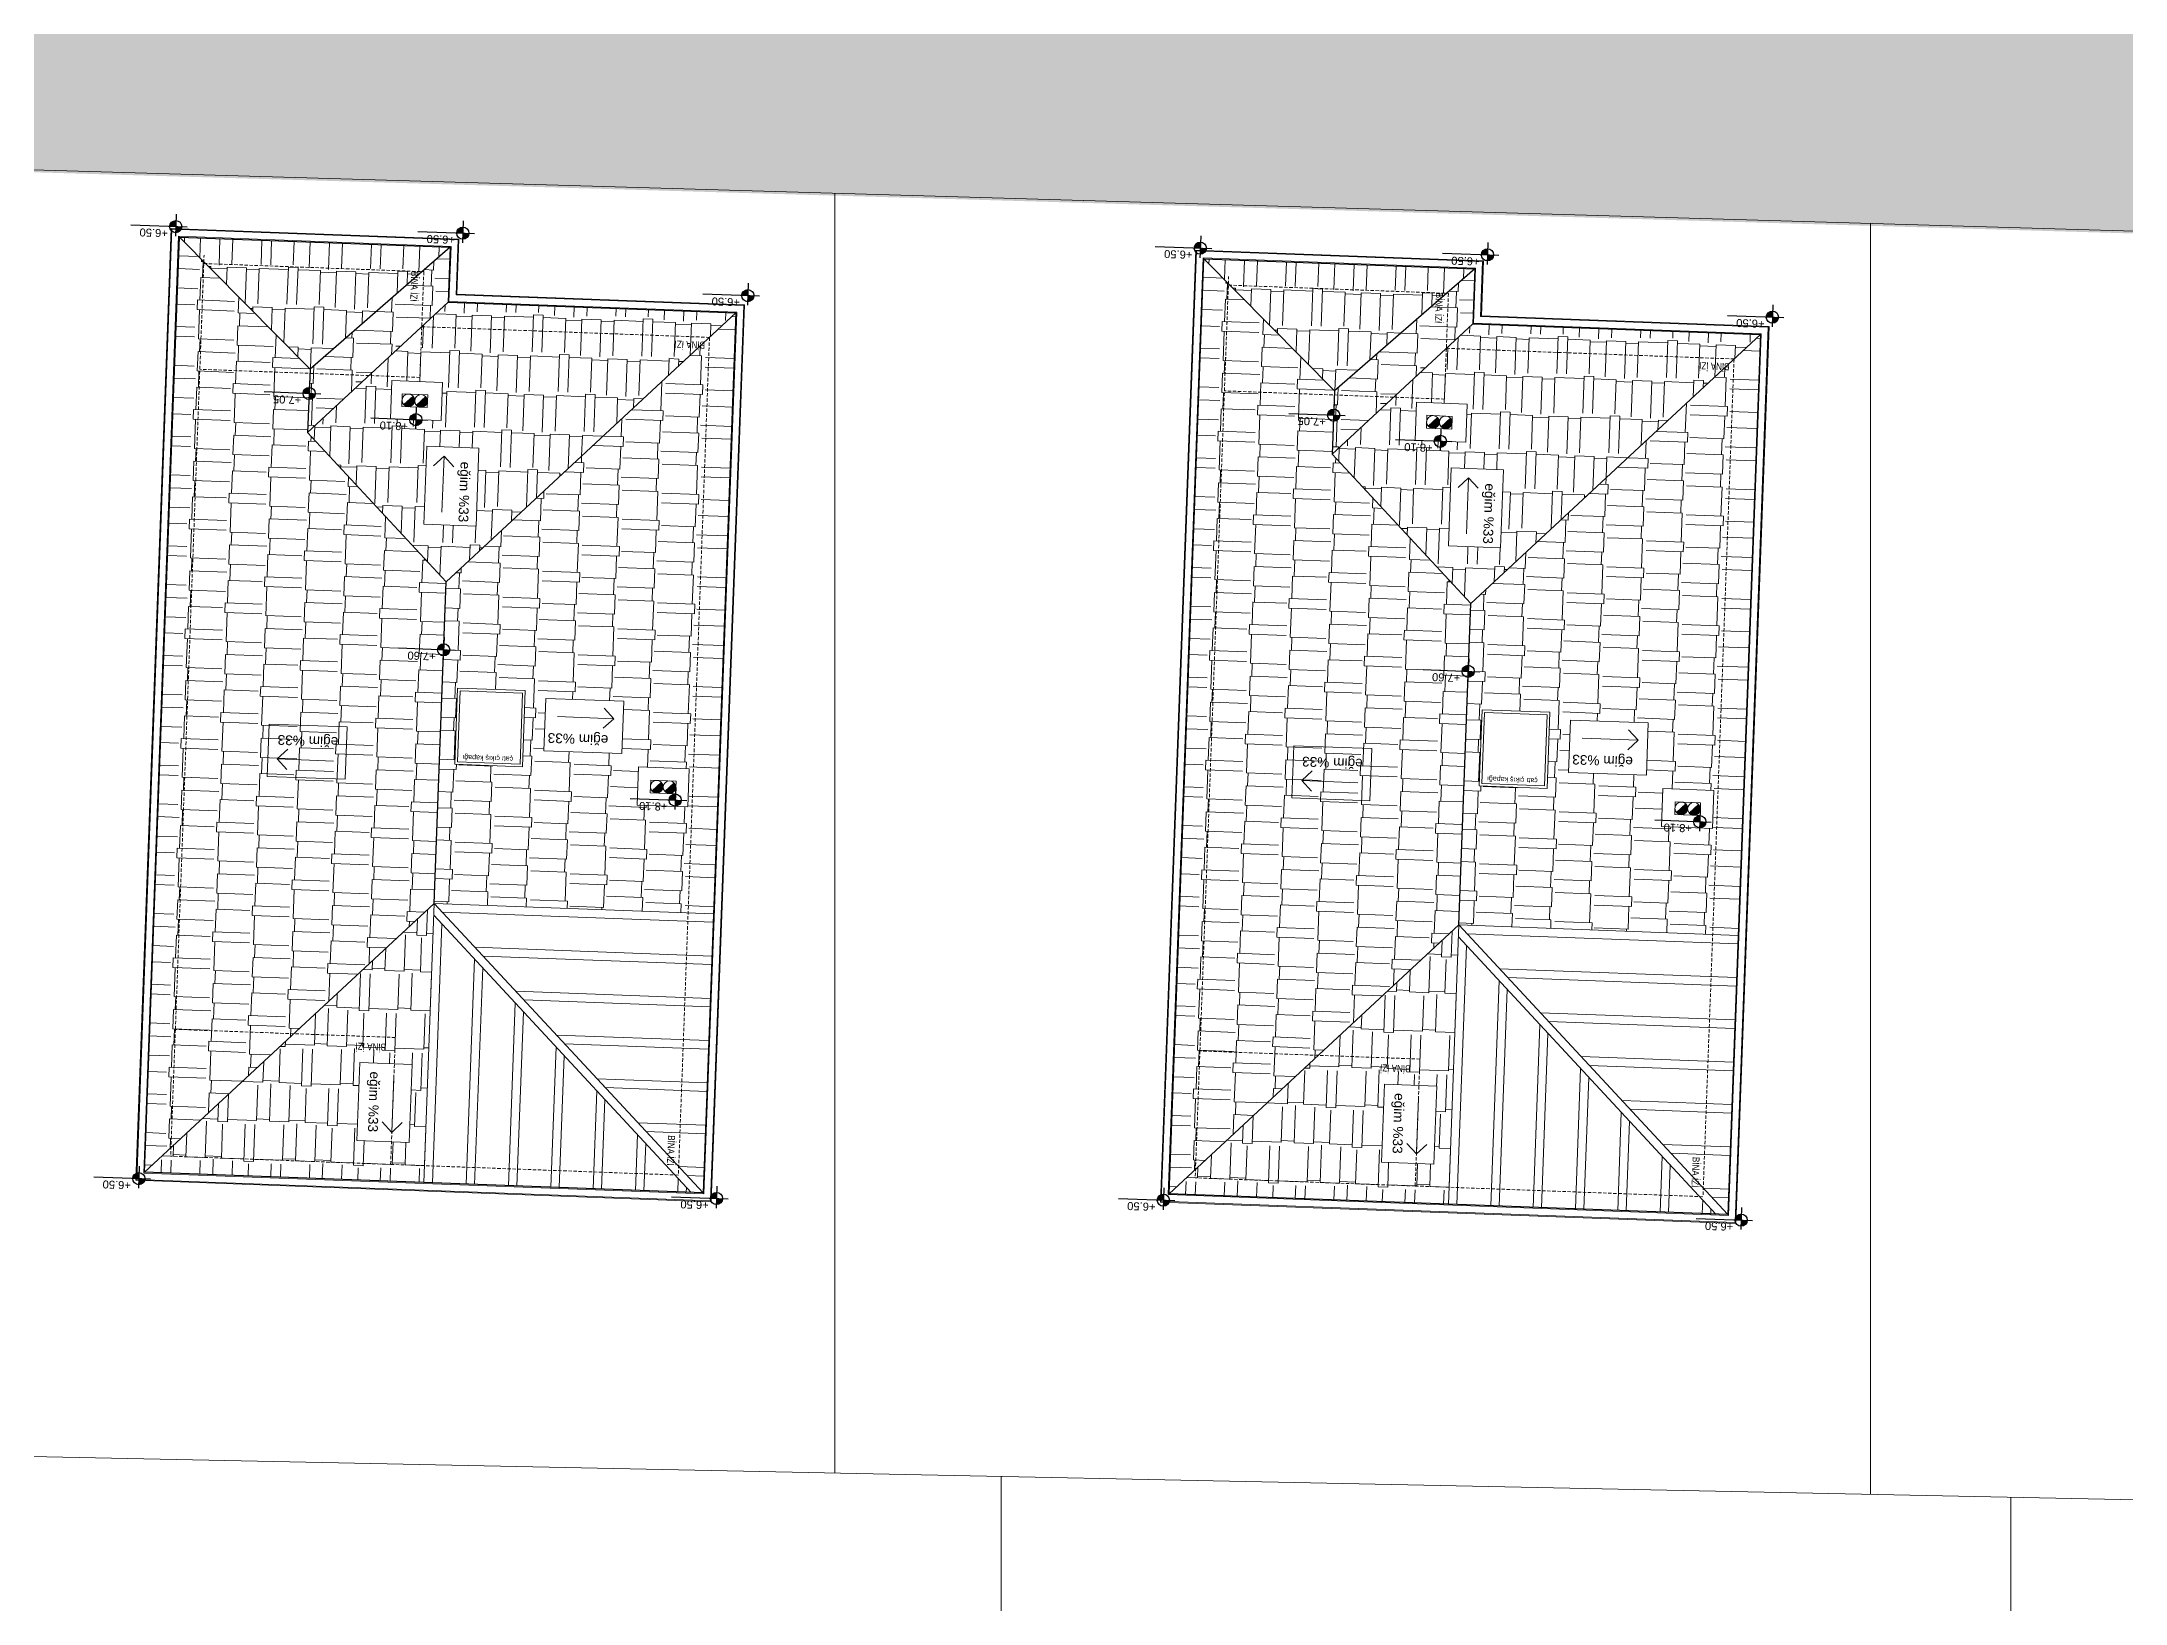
# Model space of a CAD drawing. Header units: centimetres. Extents: x 63871 to 181827, y -95930 to 42199.
# Drawn here: x 170893 to 173353, y -31232 to -29388 of the extents above; entities that cross this region are included whole.
import ezdxf
from ezdxf.enums import TextEntityAlignment as Align

# ---------------------------------------------------------------- set-up
doc = ezdxf.new("R2010")
doc.units = ezdxf.units.CM
doc.linetypes.add('11-021_500-SatisOfisi_220512$0${ Diamond }', pattern=[12, 4, -2, 2, 2, -2])
for name, color, linetype, lineweight in [('A-AREA-IDEN', 7, 'Continuous', 9), ('ARA SINIRLAR', 225, 'Continuous', 15), ('ARM_Pen_No__252', 8, 'Continuous', 18), ('Baca', 82, 'Continuous', 9), ('İz DÜŞÜMÜ', 7, '11-021_500-SatisOfisi_220512$0${ Diamond }', 18), ('OLUK', 222, 'Continuous', 15), ('TARAMA', 251, 'Continuous', 5), ('Çatı', 144, 'Continuous', 30)]:
    doc.layers.add(name, color=color, linetype=linetype, lineweight=lineweight)
doc.layers.add('KOT', color=171, linetype='Continuous')
doc.styles.add('Arial', font='Arial.ttf', dxfattribs={"height": 250})
doc.styles.add('Arial_1', font='Arial.ttf', dxfattribs={"height": 300})
doc.styles.add('MtXpl_Arial_Narrow_1', font='')
doc.styles.get('MtXpl_Arial_Narrow_1').set_extended_font_data('Arial Narrow')
pattern_1 = [(177.87319, (369080.157, -1686.21), (-98.784803, -42.082955), [22.86, -19.05, 26.67, -11.43, 34.29, -15.24]), (177.87319, (369057.24, -1687.265), (-98.784803, -42.082955), [19.05, -72.39, 15.24, -22.86]), (177.87319, (369011.73, -1680.81), (-98.784803, -42.082955), [11.43, -118.11]), (267.87319, (369080.157, -1686.21), (30.6659616, -46.8903553), [43.815, -139.065]), (267.87319, (369057.313, -1685.36), (30.6659616, -46.8903553), [42.8625, -140.0175]), (267.87319, (369038.276, -1684.655), (30.6659616, -46.8903553), [40.005, -142.875]), (267.87319, (369011.73, -1680.81), (30.6659616, -46.8903553), [43.815, -139.065]), (267.87319, (369000.308, -1680.385), (30.6659616, -46.8903553), [43.815, -139.065]), (267.87319, (368965.935, -1681.968), (30.6659616, -46.8903553), [41.91, -140.97])]
pattern_2 = [(87.87319, (369080.157, -1686.21), (-42.082955, 98.784803), [22.86, -19.05, 26.67, -11.43, 34.29, -15.24]), (87.87319, (369079.1, -1663.295), (-42.082955, 98.784803), [19.05, -72.39, 15.24, -22.86]), (87.87319, (369085.557, -1617.783), (-42.082955, 98.784803), [11.43, -118.11]), (177.87319, (369080.157, -1686.21), (-46.8903553, -30.6659616), [43.815, -139.065]), (177.87319, (369081.005, -1663.366), (-46.8903553, -30.6659616), [42.8625, -140.0175]), (177.87319, (369081.712, -1644.33), (-46.8903553, -30.6659616), [40.005, -142.875]), (177.87319, (369085.557, -1617.783), (-46.8903553, -30.6659616), [43.815, -139.065]), (177.87319, (369085.98, -1606.36), (-46.8903553, -30.6659616), [43.815, -139.065]), (177.87319, (369084.4, -1571.99), (-46.8903553, -30.6659616), [41.91, -140.97])]
pattern_3 = [(177.87319, (370290.05, -1711.743), (-98.784803, -42.082955), [22.86, -19.05, 26.67, -11.43, 34.29, -15.24]), (177.87319, (370267.135, -1712.8), (-98.784803, -42.082955), [19.05, -72.39, 15.24, -22.86]), (177.87319, (370221.623, -1706.343), (-98.784803, -42.082955), [11.43, -118.11]), (267.87319, (370290.05, -1711.743), (30.6659616, -46.8903553), [43.815, -139.065]), (267.87319, (370267.206, -1710.895), (30.6659616, -46.8903553), [42.8625, -140.0175]), (267.87319, (370248.17, -1710.188), (30.6659616, -46.8903553), [40.005, -142.875]), (267.87319, (370221.623, -1706.343), (30.6659616, -46.8903553), [43.815, -139.065]), (267.87319, (370210.2, -1705.92), (30.6659616, -46.8903553), [43.815, -139.065]), (267.87319, (370175.83, -1707.5), (30.6659616, -46.8903553), [41.91, -140.97])]
pattern_4 = [(87.87319, (370290.05, -1711.743), (-42.082955, 98.784803), [22.86, -19.05, 26.67, -11.43, 34.29, -15.24]), (87.87319, (370288.995, -1688.83), (-42.082955, 98.784803), [19.05, -72.39, 15.24, -22.86]), (87.87319, (370295.45, -1643.317), (-42.082955, 98.784803), [11.43, -118.11]), (177.87319, (370290.05, -1711.743), (-46.8903553, -30.6659616), [43.815, -139.065]), (177.87319, (370290.898, -1688.9), (-46.8903553, -30.6659616), [42.8625, -140.0175]), (177.87319, (370291.605, -1669.862), (-46.8903553, -30.6659616), [40.005, -142.875]), (177.87319, (370295.45, -1643.317), (-46.8903553, -30.6659616), [43.815, -139.065]), (177.87319, (370295.875, -1631.895), (-46.8903553, -30.6659616), [43.815, -139.065]), (177.87319, (370294.292, -1597.522), (-46.8903553, -30.6659616), [41.91, -140.97])]

# ---------------------------------------------------------------- blocks, each defined once
blk = doc.blocks.new('afadfa')
at = {"layer": 'Baca'}
h = blk.add_hatch(color=0, dxfattribs=at)
h.dxf.hatch_style = 1
h.paths.add_polyline_path([(525548.6, 4261233.8, 0.670516), (525535.8, 4261228.6, 0.199315), (525538, 4261223.2)])
h = blk.add_hatch(color=0, dxfattribs=at)
h.dxf.hatch_style = 1
h.paths.add_polyline_path([(525563.7, 4261233.8, 0.675614), (525550.8, 4261228.6, 0.202965), (525553, 4261223.2)])
for p, q in [((525538, 4261223.2), (525548.6, 4261233.8)), ((525553, 4261223.2), (525563.7, 4261233.8))]:
    blk.add_line(p, q, dxfattribs=at)
blk.add_lwpolyline([(525535.8, 4261236.1), (525565.8, 4261236), (525565.8, 4261221), (525535.8, 4261221.1)], close=True, dxfattribs=at)
for centre in [(525543.3, 4261228.6), (525558.3, 4261228.6)]:
    blk.add_circle(centre, 7.5, dxfattribs=at)

msp = doc.modelspace()

# ---------------------------------------------------------------- hatches: boundary and pattern name
at = {"layer": 'ARM_Pen_No__252'}
h = msp.add_hatch(dxfattribs=at)
h.set_pattern_fill('AR-HBONE', color=256, scale=0.51)
h.set_pattern_definition([(45, (0, -50000), (0, 73.27889), [155.448, -51.816]), (135, (36.64, -49963.36), (7e-15, 73.27889), [155.448, -51.816])])
h.paths.add_polyline_path([(166587.4, -29014.1), (166646, -29418.8), (178425.7, -29762.2), (178443.2, -29362.6)])

# ---------------------------------------------------------------- linework, layer by layer
at = {"layer": 'ARA SINIRLAR', "color": 5}
for p, q in [((178425.8, -29759.3), (166646.1, -29415.9)), ((171829.7, -29567), (171829.7, -31078.5)), ((173052.6, -29602.7), (173052.6, -31103.5)), ((166872, -30977), (178362.4, -31212.3)), ((172025.8, -31082.5), (172025.8, -32742.9)), ((173218.2, -31106.9), (173218.2, -32768.1))]:
    msp.add_line(p, q, dxfattribs=at)

# ---------------------------------------------------------------- next in the draw order: wipeouts: each hides what was drawn before it
for points in [[(171723, -29698.8), (171683.7, -30758.1), (171004.1, -30732.8), (171045.9, -29608.6), (171385.6, -29621.2), (171383.2, -29686.2)], [(172932.9, -29724.3), (172893.5, -30783.6), (172214, -30758.4), (172255.8, -29634.2), (172595.5, -29646.8), (172593.1, -29711.7)]]:
    msp.add_wipeout(points).dxf.layer = 'OLUK'

# ---------------------------------------------------------------- next in the draw order: hatches: boundary and pattern name
at = {"layer": 'KOT'}
h = msp.add_hatch(color=256, dxfattribs=at)
h.dxf.hatch_style = 1
h.paths.add_polyline_path([(171044.1, -29606.2, 0.009987), (171044.1, -29606.5), (171051.2, -29606.7), (171051.5, -29599.3, 0.414214)])
h = msp.add_hatch(color=256, dxfattribs=at)
h.dxf.hatch_style = 1
h.paths.add_polyline_path([(171051, -29613.2, 0.402561), (171058.4, -29606.6), (171051.2, -29606.3)])
h = msp.add_hatch(color=256, dxfattribs=at)
h.dxf.hatch_style = 1
h.paths.add_polyline_path([(171383.1, -29614.1, 0.009987), (171383.1, -29614.3), (171390.2, -29614.6), (171390.5, -29607.2, 0.414214)])
h = msp.add_hatch(color=256, dxfattribs=at)
h.dxf.hatch_style = 1
h.paths.add_polyline_path([(171390, -29621.1, 0.402561), (171397.4, -29614.5), (171390.3, -29614.2)])
h = msp.add_hatch(color=256, dxfattribs=at)
h.dxf.hatch_style = 1
h.paths.add_polyline_path([(172254, -29631.7, 0.009987), (172254, -29632), (172261.1, -29632.3), (172261.4, -29624.8, 0.414214)])
h = msp.add_hatch(color=256, dxfattribs=at)
h.dxf.hatch_style = 1
h.paths.add_polyline_path([(172260.9, -29638.7, 0.402561), (172268.3, -29632.1), (172261.1, -29631.9)])
h = msp.add_hatch(color=256, dxfattribs=at)
h.dxf.hatch_style = 1
h.paths.add_polyline_path([(172593, -29639.6, 0.009987), (172593, -29639.9), (172600.1, -29640.1), (172600.4, -29632.7, 0.414214)])
h = msp.add_hatch(color=256, dxfattribs=at)
h.dxf.hatch_style = 1
h.paths.add_polyline_path([(172599.9, -29646.6, 0.402561), (172607.3, -29640), (172600.2, -29639.7)])
h = msp.add_hatch(color=256, dxfattribs=at)
h.dxf.hatch_style = 1
h.paths.add_polyline_path([(171719.6, -29687.7, 0.009987), (171719.6, -29688), (171726.8, -29688.3), (171727.1, -29680.8, 0.414214)])
h = msp.add_hatch(color=256, dxfattribs=at)
h.dxf.hatch_style = 1
h.paths.add_polyline_path([(171726.5, -29694.7, 0.402561), (171734, -29688.1), (171726.8, -29687.9)])
h = msp.add_hatch(color=256, dxfattribs=at)
h.dxf.hatch_style = 1
h.paths.add_polyline_path([(172929.5, -29713.3, 0.009987), (172929.5, -29713.5), (172936.7, -29713.8), (172937, -29706.4, 0.414214)])
h = msp.add_hatch(color=256, dxfattribs=at)
h.dxf.hatch_style = 1
h.paths.add_polyline_path([(172936.4, -29720.3, 0.402561), (172943.8, -29713.7), (172936.7, -29713.4)])
h = msp.add_hatch(color=256, dxfattribs=at)
h.dxf.hatch_style = 1
h.paths.add_polyline_path([(171201.6, -29803.3, 0.009987), (171201.6, -29803.5), (171208.7, -29803.8), (171209, -29796.4, 0.414214)])
h = msp.add_hatch(color=256, dxfattribs=at)
h.dxf.hatch_style = 1
h.paths.add_polyline_path([(171208.5, -29810.3, 0.402561), (171215.9, -29803.7), (171208.8, -29803.4)])
h = msp.add_hatch(color=256, dxfattribs=at)
h.dxf.hatch_style = 1
h.paths.add_polyline_path([(172411.5, -29828.8, 0.009987), (172411.5, -29829.1), (172418.6, -29829.3), (172418.9, -29821.9, 0.414214)])
h = msp.add_hatch(color=256, dxfattribs=at)
h.dxf.hatch_style = 1
h.paths.add_polyline_path([(171327.6, -29834.2, 0.009987), (171327.6, -29834.5), (171334.7, -29834.8), (171335, -29827.3, 0.414214)])
h = msp.add_hatch(color=256, dxfattribs=at)
h.dxf.hatch_style = 1
h.paths.add_polyline_path([(171334.5, -29841.2, 0.402561), (171341.9, -29834.6), (171334.8, -29834.3)])
h = msp.add_hatch(color=256, dxfattribs=at)
h.dxf.hatch_style = 1
h.paths.add_polyline_path([(172418.4, -29835.8, 0.402561), (172425.8, -29829.2), (172418.7, -29828.9)])
h = msp.add_hatch(color=256, dxfattribs=at)
h.dxf.hatch_style = 1
h.paths.add_polyline_path([(172537.5, -29859.7, 0.009987), (172537.5, -29860), (172544.6, -29860.3), (172544.9, -29852.9, 0.414214)])
h = msp.add_hatch(color=256, dxfattribs=at)
h.dxf.hatch_style = 1
h.paths.add_polyline_path([(172544.4, -29866.8, 0.402561), (172551.8, -29860.1), (172544.7, -29859.9)])
h = msp.add_hatch(color=256, dxfattribs=at)
h.dxf.hatch_style = 1
h.paths.add_polyline_path([(171360.5, -30105.9, 0.009987), (171360.5, -30106.2), (171367.6, -30106.5), (171367.9, -30099, 0.414214)])
h = msp.add_hatch(color=256, dxfattribs=at)
h.dxf.hatch_style = 1
h.paths.add_polyline_path([(171367.4, -30112.9, 0.402561), (171374.8, -30106.3), (171367.6, -30106)])
h = msp.add_hatch(color=256, dxfattribs=at)
h.dxf.hatch_style = 1
h.paths.add_polyline_path([(172570.4, -30131.4, 0.009987), (172570.4, -30131.7), (172577.5, -30132), (172577.8, -30124.6, 0.414214)])
h = msp.add_hatch(color=256, dxfattribs=at)
h.dxf.hatch_style = 1
h.paths.add_polyline_path([(172577.3, -30138.5, 0.402561), (172584.7, -30131.8), (172577.5, -30131.6)])
h = msp.add_hatch(color=256, dxfattribs=at)
h.dxf.hatch_style = 1
h.paths.add_polyline_path([(171633.9, -30283.5, 0.009987), (171633.9, -30283.8), (171641.1, -30284), (171641.3, -30276.6, 0.414214)])
h = msp.add_hatch(color=256, dxfattribs=at)
h.dxf.hatch_style = 1
h.paths.add_polyline_path([(171640.8, -30290.5, 0.402561), (171648.2, -30283.9), (171641.1, -30283.6)])
h = msp.add_hatch(color=256, dxfattribs=at)
h.dxf.hatch_style = 1
h.paths.add_polyline_path([(172843.8, -30309, 0.009987), (172843.8, -30309.3), (172851, -30309.6), (172851.2, -30302.1, 0.414214)])
h = msp.add_hatch(color=256, dxfattribs=at)
h.dxf.hatch_style = 1
h.paths.add_polyline_path([(172850.7, -30316, 0.402561), (172858.1, -30309.4), (172851, -30309.1)])
h = msp.add_hatch(color=256, dxfattribs=at)
h.dxf.hatch_style = 1
h.paths.add_polyline_path([(171000.5, -30730.5, 0.009987), (171000.5, -30730.8), (171007.6, -30731.1), (171007.9, -30723.6, 0.414214)])
h = msp.add_hatch(color=256, dxfattribs=at)
h.dxf.hatch_style = 1
h.paths.add_polyline_path([(171007.4, -30737.5, 0.402561), (171014.8, -30730.9), (171007.6, -30730.7)])
h = msp.add_hatch(color=256, dxfattribs=at)
h.dxf.hatch_style = 1
h.paths.add_polyline_path([(171682.7, -30754, 0.009987), (171682.7, -30754.3), (171689.9, -30754.5), (171690.2, -30747.1, 0.414214)])
h = msp.add_hatch(color=256, dxfattribs=at)
h.dxf.hatch_style = 1
h.paths.add_polyline_path([(171689.6, -30761, 0.402561), (171697.1, -30754.4), (171689.9, -30754.1)])
h = msp.add_hatch(color=256, dxfattribs=at)
h.dxf.hatch_style = 1
h.paths.add_polyline_path([(172210.4, -30756.1, 0.009987), (172210.4, -30756.3), (172217.5, -30756.6), (172217.8, -30749.2, 0.414214)])
h = msp.add_hatch(color=256, dxfattribs=at)
h.dxf.hatch_style = 1
h.paths.add_polyline_path([(172217.3, -30763.1, 0.402561), (172224.7, -30756.5), (172217.5, -30756.2)])
h = msp.add_hatch(color=256, dxfattribs=at)
h.dxf.hatch_style = 1
h.paths.add_polyline_path([(172892.6, -30779.5, 0.009987), (172892.6, -30779.8), (172899.8, -30780.1), (172900.1, -30772.6, 0.414214)])
h = msp.add_hatch(color=256, dxfattribs=at)
h.dxf.hatch_style = 1
h.paths.add_polyline_path([(172899.5, -30786.5, 0.402561), (172906.9, -30779.9), (172899.8, -30779.7)])
at = {"layer": 'Çatı', "lineweight": 15}
h = msp.add_hatch(dxfattribs=at)
h.set_pattern_fill('AR-RSHKE', color=251, scale=0.15, angle=267.8732)
h.set_pattern_definition([(267.87319, (369080.157, -1686.21), (42.082955, -98.784803), [22.86, -19.05, 26.67, -11.43, 34.29, -15.24]), (267.87319, (369081.21, -1709.125), (42.082955, -98.784803), [19.05, -72.39, 15.24, -22.86]), (267.87319, (369074.756, -1754.637), (42.082955, -98.784803), [11.43, -118.11]), (357.87319, (369080.157, -1686.21), (46.8903553, 30.6659616), [43.815, -139.065]), (357.87319, (369079.31, -1709.054), (46.8903553, 30.6659616), [42.8625, -140.0175]), (357.87319, (369078.6, -1728.09), (46.8903553, 30.6659616), [40.005, -142.875]), (357.87319, (369074.756, -1754.637), (46.8903553, 30.6659616), [43.815, -139.065]), (357.87319, (369074.332, -1766.06), (46.8903553, 30.6659616), [43.815, -139.065]), (357.87319, (369075.915, -1800.43), (46.8903553, 30.6659616), [41.91, -140.97])])
h.paths.add_polyline_path([(171370.6, -30026), (171207, -29849.8), (171207, -29849.8), (171209.8, -29774.8), (171055.5, -29619), (171014.5, -30723.2), (171356.5, -30405.7)])
h = msp.add_hatch(dxfattribs=at)
h.set_pattern_fill('AR-RSHKE', color=251, scale=0.15, angle=177.8732)
h.set_pattern_definition(pattern_1)
h.paths.add_polyline_path([(171375.3, -29630.9), (171055.5, -29619), (171209.8, -29774.8)])
h.paths.add_polyline_path([(171327.1, -29656.3), (171325.5, -29697.3), (171340.7, -29697.9), (171342.3, -29656.9)], flags=24)
h = msp.add_hatch(dxfattribs=at)
h.set_pattern_fill('AR-RSHKE', color=251, scale=0.15, angle=447.8732)
h.set_pattern_definition(pattern_2)
h.paths.add_polyline_path([(171209.8, -29774.8), (171207, -29849.8), (171372.9, -29695.8), (171375.3, -29630.9)])
h.paths.add_polyline_path([(171327.1, -29656.3), (171325.5, -29697.3), (171340.7, -29697.9), (171342.3, -29656.9)], flags=25)
h = msp.add_hatch(dxfattribs=at)
h.set_pattern_fill('AR-RSHKE', color=251, scale=0.15, angle=267.8732)
h.set_pattern_definition([(267.87319, (370290.05, -1711.743), (42.082955, -98.784803), [22.86, -19.05, 26.67, -11.43, 34.29, -15.24]), (267.87319, (370291.105, -1734.66), (42.082955, -98.784803), [19.05, -72.39, 15.24, -22.86]), (267.87319, (370284.65, -1780.17), (42.082955, -98.784803), [11.43, -118.11]), (357.87319, (370290.05, -1711.743), (46.8903553, 30.6659616), [43.815, -139.065]), (357.87319, (370289.202, -1734.588), (46.8903553, 30.6659616), [42.8625, -140.0175]), (357.87319, (370288.495, -1753.625), (46.8903553, 30.6659616), [40.005, -142.875]), (357.87319, (370284.65, -1780.17), (46.8903553, 30.6659616), [43.815, -139.065]), (357.87319, (370284.225, -1791.592), (46.8903553, 30.6659616), [43.815, -139.065]), (357.87319, (370285.808, -1825.965), (46.8903553, 30.6659616), [41.91, -140.97])])
h.paths.add_polyline_path([(172580.5, -30051.5), (172416.9, -29875.3), (172416.9, -29875.3), (172419.7, -29800.4), (172265.4, -29644.5), (172224.4, -30748.8), (172566.4, -30431.2)])
h = msp.add_hatch(dxfattribs=at)
h.set_pattern_fill('AR-RSHKE', color=251, scale=0.15, angle=177.8732)
h.set_pattern_definition(pattern_3)
h.paths.add_polyline_path([(172585.2, -29656.4), (172265.4, -29644.5), (172419.7, -29800.4)])
h.paths.add_polyline_path([(172537, -29681.8), (172535.4, -29722.9), (172550.6, -29723.5), (172552.2, -29682.4)], flags=24)
h = msp.add_hatch(dxfattribs=at)
h.set_pattern_fill('AR-RSHKE', color=251, scale=0.15, angle=447.8732)
h.set_pattern_definition(pattern_4)
h.paths.add_polyline_path([(172419.7, -29800.4), (172416.9, -29875.3), (172582.8, -29721.3), (172585.2, -29656.4)])
h.paths.add_polyline_path([(172537, -29681.8), (172535.4, -29722.9), (172550.6, -29723.5), (172552.2, -29682.4)], flags=25)
h = msp.add_hatch(dxfattribs=at)
h.set_pattern_fill('AR-RSHKE', color=251, scale=0.15, angle=177.8732)
h.set_pattern_definition(pattern_1)
h.paths.add_polyline_path([(171207, -29849.8), (171370.6, -30026), (171712.6, -29708.4), (171372.9, -29695.8)])
h.paths.add_polyline_path([(171304.8, -29833.4), (171306.4, -29788.4), (171366.4, -29790.6), (171364.7, -29835.6)], flags=16)
h.paths.add_polyline_path([(171318.3, -29818.9), (171318.8, -29803.8), (171348.8, -29805), (171348.2, -29820)], flags=0)
h.paths.add_polyline_path([(171318.5, -29811.4, -1), (171333.5, -29811.9, -1), (171348.5, -29812.5, -1), (171333.5, -29811.9, -1)], flags=0)
h.paths.add_polyline_path([(171347.6, -29865.8), (171409.3, -29868.1), (171405.9, -29960.2), (171344.2, -29957.9)], flags=16)
h.paths.add_polyline_path([(171381.5, -29880.9), (171378.6, -29958.2), (171402.3, -29959.1), (171405.2, -29881.8)], flags=8)
h.paths.add_polyline_path([(171679, -29740), (171638, -29738.4), (171637.4, -29753.6), (171678.5, -29755.2)], flags=25)
h = msp.add_hatch(dxfattribs=at)
h.set_pattern_fill('AR-RSHKE', color=251, scale=0.15, angle=447.8732)
h.set_pattern_definition(pattern_2)
h.paths.add_polyline_path([(171356.5, -30405.7), (171686.3, -30417.9), (171712.6, -29708.4), (171370.6, -30026)])
h.paths.add_polyline_path([(171580.3, -30167.1), (171578, -30228.8), (171485.9, -30225.4), (171488.2, -30163.7)], flags=16)
h.paths.add_polyline_path([(171464, -30154.5), (171460.7, -30244.4), (171380.7, -30241.5), (171384.1, -30151.5)], flags=16)
h.paths.add_polyline_path([(171460.9, -30157.4), (171457.8, -30241.3), (171383.9, -30238.6), (171387, -30154.6)], flags=0)
h.paths.add_polyline_path([(171597.7, -30244.6), (171657.6, -30246.8), (171655.9, -30291.8), (171596, -30289.6)], flags=16)
h.paths.add_polyline_path([(171612.1, -30260.1), (171642.1, -30261.3), (171641.5, -30276.3), (171611.5, -30275.1)], flags=0)
h.paths.add_polyline_path([(171626.8, -30268.2, -1), (171641.8, -30268.8, -1), (171626.8, -30268.2, -1), (171611.8, -30267.6, -1)], flags=0)
h.paths.add_polyline_path([(171565.2, -30201), (171487.9, -30198.1), (171487.1, -30221.8), (171564.3, -30224.7)], flags=8)
h.paths.add_polyline_path([(171451.9, -30229), (171388, -30226.6), (171387.5, -30238.2), (171451.4, -30240.5)], flags=8)
h = msp.add_hatch(dxfattribs=at)
h.set_pattern_fill('AR-RSHKE', color=251, scale=0.15, angle=177.8732)
h.set_pattern_definition(pattern_3)
h.paths.add_polyline_path([(172416.9, -29875.3), (172580.5, -30051.5), (172922.5, -29734), (172582.8, -29721.3)])
h.paths.add_polyline_path([(172514.7, -29858.9), (172516.3, -29813.9), (172576.3, -29816.2), (172574.6, -29861.1)], flags=16)
h.paths.add_polyline_path([(172528.2, -29844.4), (172528.7, -29829.3), (172558.7, -29830.5), (172558.1, -29845.6)], flags=0)
h.paths.add_polyline_path([(172528.4, -29836.9, -1), (172543.4, -29837.5, -1), (172558.4, -29838, -1), (172543.4, -29837.5, -1)], flags=0)
h.paths.add_polyline_path([(172557.5, -29891.3), (172619.2, -29893.6), (172615.8, -29985.7), (172554.1, -29983.4)], flags=16)
h.paths.add_polyline_path([(172591.4, -29906.4), (172588.5, -29983.7), (172612.2, -29984.6), (172615.1, -29907.3)], flags=8)
h.paths.add_polyline_path([(172888.9, -29765.5), (172847.9, -29763.9), (172847.3, -29779.2), (172888.4, -29780.7)], flags=25)
h = msp.add_hatch(dxfattribs=at)
h.set_pattern_fill('AR-RSHKE', color=251, scale=0.15, angle=447.8732)
h.set_pattern_definition(pattern_4)
h.paths.add_polyline_path([(172566.4, -30431.2), (172896.2, -30443.5), (172922.5, -29734), (172580.5, -30051.5)])
h.paths.add_polyline_path([(172790.2, -30192.6), (172787.9, -30254.4), (172695.8, -30251), (172698.1, -30189.2)], flags=16)
h.paths.add_polyline_path([(172673.9, -30180), (172670.6, -30270), (172590.6, -30267), (172594, -30177.1)], flags=16)
h.paths.add_polyline_path([(172670.8, -30182.9), (172667.7, -30266.9), (172593.7, -30264.1), (172596.9, -30180.2)], flags=0)
h.paths.add_polyline_path([(172807.5, -30270.1), (172867.5, -30272.4), (172865.8, -30317.3), (172805.9, -30315.1)], flags=16)
h.paths.add_polyline_path([(172822, -30285.6), (172852, -30286.8), (172851.4, -30301.8), (172821.4, -30300.7)], flags=0)
h.paths.add_polyline_path([(172836.7, -30293.7, -1), (172851.7, -30294.3, -1), (172836.7, -30293.7, -1), (172821.7, -30293.2, -1)], flags=0)
h.paths.add_polyline_path([(172775.1, -30226.5), (172697.8, -30223.7), (172697, -30247.4), (172774.2, -30250.2)], flags=8)
h.paths.add_polyline_path([(172661.7, -30254.5), (172597.8, -30252.2), (172597.4, -30263.7), (172661.3, -30266.1)], flags=8)
h = msp.add_hatch(dxfattribs=at)
h.set_pattern_fill('AR-RSHKE', color=251, scale=0.15, angle=357.8732)
h.set_pattern_definition([(357.87319, (369080.157, -1686.21), (98.784803, 42.082955), [22.86, -19.05, 26.67, -11.43, 34.29, -15.24]), (357.87319, (369103.07, -1685.155), (98.784803, 42.082955), [19.05, -72.39, 15.24, -22.86]), (357.87319, (369148.583, -1691.61), (98.784803, 42.082955), [11.43, -118.11]), (87.87319, (369080.157, -1686.21), (-30.6659616, 46.8903553), [43.815, -139.065]), (87.87319, (369103, -1687.058), (-30.6659616, 46.8903553), [42.8625, -140.0175]), (87.87319, (369122.038, -1687.765), (-30.6659616, 46.8903553), [40.005, -142.875]), (87.87319, (369148.583, -1691.61), (-30.6659616, 46.8903553), [43.815, -139.065]), (87.87319, (369160.006, -1692.035), (-30.6659616, 46.8903553), [43.815, -139.065]), (87.87319, (369194.378, -1690.452), (-30.6659616, 46.8903553), [41.91, -140.97])])
h.paths.add_polyline_path([(171356.5, -30405.7), (171014.5, -30723.2), (171344.3, -30735.5)])
h.paths.add_polyline_path([(171330.4, -30595.9), (171327, -30688), (171265.2, -30685.7), (171268.6, -30593.6)], flags=16)
h.paths.add_polyline_path([(171274.6, -30601.1), (171271.8, -30678.3), (171295.5, -30679.2), (171298.4, -30601.9)], flags=8)
h.paths.add_polyline_path([(171302.3, -30569.1), (171261.2, -30567.5), (171260.6, -30582.8), (171301.7, -30584.3)], flags=24)
h = msp.add_hatch(dxfattribs=at)
h.set_pattern_fill('AR-RSHKE', color=251, scale=0.15, angle=357.8732)
h.set_pattern_definition([(357.87319, (370290.05, -1711.743), (98.784803, 42.082955), [22.86, -19.05, 26.67, -11.43, 34.29, -15.24]), (357.87319, (370312.965, -1710.69), (98.784803, 42.082955), [19.05, -72.39, 15.24, -22.86]), (357.87319, (370358.477, -1717.144), (98.784803, 42.082955), [11.43, -118.11]), (87.87319, (370290.05, -1711.743), (-30.6659616, 46.8903553), [43.815, -139.065]), (87.87319, (370312.894, -1712.592), (-30.6659616, 46.8903553), [42.8625, -140.0175]), (87.87319, (370331.93, -1713.3), (-30.6659616, 46.8903553), [40.005, -142.875]), (87.87319, (370358.477, -1717.144), (-30.6659616, 46.8903553), [43.815, -139.065]), (87.87319, (370369.9, -1717.568), (-30.6659616, 46.8903553), [43.815, -139.065]), (87.87319, (370404.27, -1715.985), (-30.6659616, 46.8903553), [41.91, -140.97])])
h.paths.add_polyline_path([(172566.4, -30431.2), (172224.4, -30748.8), (172554.2, -30761)])
h.paths.add_polyline_path([(172540.3, -30621.5), (172536.8, -30713.6), (172475.1, -30711.3), (172478.5, -30619.2)], flags=16)
h.paths.add_polyline_path([(172484.5, -30626.6), (172481.7, -30703.9), (172505.4, -30704.7), (172508.2, -30627.5)], flags=8)
h.paths.add_polyline_path([(172512.2, -30594.6), (172471.1, -30593.1), (172470.5, -30608.3), (172511.6, -30609.8)], flags=24)

# ---------------------------------------------------------------- next in the draw order: linework, layer by layer
at = {"layer": 'A-AREA-IDEN'}
for p, q in [((171368.1, -29877.7), (171355.8, -29889.1)), ((171365.6, -29943.9), (171368.1, -29877.7)), ((171368.1, -29877.7), (171379.5, -29890)), ((172578, -29903.2), (172565.7, -29914.7)), ((172575.5, -29969.5), (172578, -29903.2)), ((172578, -29903.2), (172589.4, -29915.5)), ((171502.2, -30185.1), (171568.4, -30187.6)), ((171568.4, -30187.6), (171556.1, -30199)), ((171568.4, -30187.6), (171557, -30175.3)), ((172712.1, -30210.6), (172778.3, -30213.1)), ((172778.3, -30213.1), (172766, -30224.5)), ((172778.3, -30213.1), (172766.9, -30200.8)), ((171171.2, -30235.2), (171183.5, -30223.8)), ((171237.4, -30237.7), (171171.2, -30235.2)), ((171171.2, -30235.2), (171182.6, -30247.5)), ((172381.1, -30260.8), (172393.4, -30249.3)), ((172447.3, -30263.2), (172381.1, -30260.8)), ((172381.1, -30260.8), (172392.5, -30273.1)), ((171308.9, -30609.9), (171306.5, -30676.2)), ((172518.8, -30635.4), (172516.4, -30701.7)), ((171306.5, -30676.2), (171295, -30663.8)), ((171306.5, -30676.2), (171318.8, -30664.7)), ((172516.4, -30701.7), (172504.9, -30689.4)), ((172516.4, -30701.7), (172528.7, -30690.3))]:
    msp.add_line(p, q, dxfattribs=at)
for points in [[(171344.2, -29957.9), (171347.6, -29865.8), (171409.3, -29868.1), (171405.9, -29960.2)], [(172554.1, -29983.4), (172557.5, -29891.3), (172619.2, -29893.6), (172615.8, -29985.7)], [(171460.7, -30244.4), (171380.7, -30241.5), (171384.1, -30151.5), (171464, -30154.5)], [(171457.8, -30241.3), (171383.9, -30238.6), (171387, -30154.6), (171460.9, -30157.4)], [(171488.2, -30163.7), (171580.3, -30167.1), (171578, -30228.8), (171485.9, -30225.4)], [(172670.6, -30270), (172590.6, -30267), (172594, -30177.1), (172673.9, -30180)], [(172667.7, -30266.9), (172593.7, -30264.1), (172596.9, -30180.2), (172670.8, -30182.9)], [(172698.1, -30189.2), (172790.2, -30192.6), (172787.9, -30254.4), (172695.8, -30251)], [(171251.4, -30259.1), (171159.3, -30255.7), (171161.6, -30194), (171253.7, -30197.4)], [(172461.3, -30284.7), (172369.2, -30281.2), (172371.5, -30219.5), (172463.6, -30222.9)], [(171330.4, -30595.9), (171327, -30688), (171265.2, -30685.7), (171268.6, -30593.6)], [(172540.3, -30621.5), (172536.8, -30713.6), (172475.1, -30711.3), (172478.5, -30619.2)]]:
    msp.add_lwpolyline(points, close=True, dxfattribs=at)
at = {"layer": 'Baca'}
for points in [[(171366.4, -29790.6), (171306.4, -29788.4), (171304.8, -29833.4), (171364.7, -29835.6)], [(172576.3, -29816.2), (172516.3, -29813.9), (172514.7, -29858.9), (172574.6, -29861.1)], [(171657.6, -30246.8), (171597.7, -30244.6), (171596, -30289.6), (171655.9, -30291.8)], [(172867.5, -30272.4), (172807.5, -30270.1), (172805.9, -30315.1), (172865.8, -30317.3)]]:
    msp.add_lwpolyline(points, close=True, dxfattribs=at)
at = {"layer": 'İz DÜŞÜMÜ'}
for p, q in [((171050.8, -30554.5), (171045.2, -30704.3)), ((172260.7, -30580), (172255.1, -30729.9)), ((171305, -30714), (171045.2, -30704.3)), ((172514.9, -30739.5), (172255.1, -30729.9))]:
    msp.add_line(p, q, dxfattribs=at)
for points in [[(171341.8, -29724.7), (171339.5, -29784.6), (171079.7, -29775), (171084.4, -29650.1), (171344.2, -29659.7), (171341.8, -29724.7), (171681.5, -29737.3), (171644.8, -30726.6), (171305, -30714), (171310.6, -30564.1), (171050.8, -30554.5), (171084.7, -29640.1)], [(172551.7, -29750.2), (172549.4, -29810.2), (172289.6, -29800.5), (172294.3, -29675.6), (172554.1, -29685.3), (172551.7, -29750.2), (172891.4, -29762.8), (172854.7, -30752.1), (172514.9, -30739.5), (172520.5, -30589.6), (172260.7, -30580), (172294.6, -29665.6)]]:
    msp.add_lwpolyline(points, dxfattribs=at)
at = {"layer": 'KOT'}
for p, q in [((171051.8, -29591.7), (171050.8, -29617.7)), ((171390.8, -29599.5), (171389.8, -29625.6)), ((171064.9, -29607.2), (170998.1, -29604.8)), ((171403.9, -29615.1), (171337.1, -29612.6)), ((172261.7, -29617.2), (172260.7, -29643.2)), ((172600.7, -29625.1), (172599.7, -29651.1)), ((172274.7, -29632.8), (172208, -29630.3)), ((172613.8, -29640.6), (172547, -29638.2)), ((171727.3, -29673.2), (171726.4, -29699.2)), ((171740.4, -29688.8), (171673.6, -29686.3)), ((172937.2, -29698.7), (172936.3, -29724.8)), ((172950.3, -29714.3), (172883.5, -29711.8)), ((171209.3, -29788.7), (171208.3, -29814.8)), ((171222.4, -29804.3), (171155.6, -29801.8)), ((171335.3, -29819.7), (171334.3, -29845.7)), ((172419.2, -29814.3), (172418.2, -29840.3)), ((171348.4, -29835.3), (171281.6, -29832.8)), ((172432.3, -29829.9), (172365.5, -29827.4)), ((172545.2, -29845.2), (172544.2, -29871.3)), ((172558.3, -29860.8), (172491.5, -29858.3)), ((171368.2, -30091.4), (171367.2, -30117.4)), ((171381.3, -30107), (171314.5, -30104.5)), ((172578.1, -30116.9), (172577.1, -30143)), ((172591.2, -30132.5), (172524.4, -30130)), ((171654.7, -30284.5), (171587.9, -30282.1)), ((171641.6, -30268.9), (171640.7, -30295)), ((172864.6, -30310.1), (172797.8, -30307.6)), ((172851.5, -30294.5), (172850.5, -30320.5)), ((171021.3, -30731.6), (170954.5, -30729.1)), ((171008.2, -30716), (171007.2, -30742)), ((171703.5, -30755), (171636.7, -30752.6)), ((171690.4, -30739.5), (171689.5, -30765.5)), ((172231.1, -30757.1), (172164.4, -30754.6)), ((172218.1, -30741.5), (172217.1, -30767.6)), ((172913.4, -30780.6), (172846.6, -30778.1)), ((172900.3, -30765), (172899.4, -30791))]:
    msp.add_line(p, q, dxfattribs=at)
for centre in [(171051.2, -29606.5), (171390.3, -29614.3), (172261.1, -29632), (172600.2, -29639.9), (171726.8, -29688), (172936.7, -29713.5), (171208.8, -29803.5), (172418.6, -29829.1), (171334.8, -29834.5), (172544.6, -29860), (171367.6, -30106.2), (172577.5, -30131.7), (171641.1, -30283.7), (172851, -30309.3), (171007.6, -30730.8), (171689.9, -30754.3), (172217.5, -30756.3), (172899.8, -30779.8)]:
    msp.add_circle(centre, 7.17, dxfattribs=at)
at = {"layer": 'OLUK'}
for points in [[(171385.6, -29621.2), (171383.2, -29686.2), (171723, -29698.8), (171683.7, -30758.1), (171004.1, -30732.8), (171045.9, -29608.6)], [(171384.6, -29622.2), (171382.2, -29687.2), (171722, -29699.8), (171682.7, -30757), (171005.2, -30731.9), (171046.8, -29609.7)], [(171376.3, -29629.9), (171373.9, -29694.8), (171713.7, -29707.5), (171675, -30748.7), (171013.5, -30724.2), (171054.5, -29617.9)], [(172595.5, -29646.8), (172593.1, -29711.7), (172932.9, -29724.3), (172893.5, -30783.6), (172214, -30758.4), (172255.8, -29634.2)], [(172594.5, -29647.7), (172592.1, -29712.7), (172931.9, -29725.3), (172892.6, -30782.6), (172215.1, -30757.4), (172256.7, -29635.2)], [(172586.2, -29655.4), (172583.8, -29720.4), (172923.6, -29733), (172884.9, -30774.3), (172223.3, -30749.7), (172264.4, -29643.5)]]:
    msp.add_lwpolyline(points, close=True, dxfattribs=at)
at = {"layer": 'TARAMA'}
for p, q in [((171356.5, -30405.7), (171344.3, -30735.5)), ((171356.5, -30405.7), (171674, -30747.7)), ((171356.5, -30405.7), (171686.3, -30417.9)), ((171365.6, -30430.2), (171354.3, -30735.8)), ((171659.9, -30747.2), (171356, -30419.8)), ((171366.1, -30416.1), (171685.9, -30427.9)), ((172566.4, -30431.2), (172554.2, -30761)), ((172566.4, -30431.2), (172883.9, -30773.2)), ((172566.4, -30431.2), (172896.2, -30443.5)), ((171404.6, -30457.5), (171684.4, -30467.9)), ((172575.5, -30455.7), (172564.1, -30761.4)), ((172869.8, -30772.7), (172565.9, -30445.4)), ((172576, -30441.6), (172895.8, -30453.5)), ((171404.1, -30471.6), (171394.2, -30737.3)), ((171413.7, -30482), (171404.2, -30737.7)), ((171414.2, -30467.9), (171684.1, -30477.9)), ((172614.5, -30483), (172894.3, -30493.4)), ((171452.7, -30509.3), (171682.6, -30517.9)), ((172614, -30497.2), (172604.1, -30762.9)), ((172623.6, -30507.5), (172614.1, -30763.2)), ((172624.1, -30493.4), (172893.9, -30503.4)), ((171452.2, -30523.5), (171444.2, -30739.2)), ((171461.8, -30533.8), (171454.2, -30739.5)), ((171462.3, -30519.7), (171682.2, -30527.9)), ((172662.6, -30534.9), (172892.5, -30543.4)), ((172662.1, -30549), (172654.1, -30764.7)), ((172671.7, -30559.4), (172664.1, -30765.1)), ((172672.2, -30545.2), (172892.1, -30553.4)), ((171500.3, -30575.3), (171494.2, -30741)), ((171500.8, -30561.2), (171680.7, -30567.8)), ((171510.5, -30571.5), (171680.3, -30577.8)), ((171509.9, -30585.7), (171504.2, -30741.4)), ((172710.2, -30600.8), (172704.1, -30766.6)), ((172710.7, -30586.7), (172890.6, -30593.4)), ((172720.4, -30597.1), (172890.2, -30603.4)), ((171548.4, -30627.1), (171544.1, -30742.9)), ((171548.9, -30613), (171678.9, -30617.8)), ((171558.6, -30623.3), (171678.5, -30627.8)), ((172719.8, -30611.2), (172714, -30766.9)), ((171558, -30637.5), (171554.1, -30743.3)), ((172758.3, -30652.6), (172754, -30768.4)), ((172758.8, -30638.5), (172888.8, -30643.3)), ((172768.5, -30648.9), (172888.4, -30653.3)), ((171596.5, -30678.9), (171594.1, -30744.7)), ((171597.1, -30664.8), (171677, -30667.8)), ((171606.7, -30675.2), (171676.6, -30677.8)), ((172767.9, -30663), (172764, -30768.8)), ((171606.2, -30689.3), (171604.1, -30745.1)), ((172806.4, -30704.5), (172804, -30770.3)), ((172807, -30690.3), (172886.9, -30693.3)), ((172816.6, -30700.7), (172886.5, -30703.3)), ((171644.6, -30730.8), (171644.1, -30746.6)), ((171645.2, -30716.6), (171675.1, -30717.7)), ((171654.8, -30727), (171674.8, -30727.7)), ((172816, -30714.8), (172814, -30770.6)), ((171654.3, -30741.1), (171654, -30747)), ((172854.5, -30756.3), (172853.9, -30772.1)), ((172855.1, -30742.2), (172885, -30743.3)), ((172864.7, -30752.5), (172884.7, -30753.3)), ((172864.2, -30766.6), (172863.9, -30772.5))]:
    msp.add_line(p, q, dxfattribs=at)
at = {"layer": 'Çatı'}
for p, q in [((171209.8, -29774.8), (171055.5, -29619)), ((171375.3, -29630.9), (171209.8, -29774.8)), ((172419.7, -29800.4), (172265.4, -29644.5)), ((172585.2, -29656.4), (172419.7, -29800.4)), ((171207, -29849.8), (171372.9, -29695.8)), ((171370.6, -30026), (171712.6, -29708.4)), ((172416.9, -29875.3), (172582.8, -29721.3)), ((172580.5, -30051.5), (172922.5, -29734)), ((171209.8, -29774.8), (171207, -29849.8)), ((172419.7, -29800.4), (172416.9, -29875.3)), ((171370.6, -30026), (171207, -29849.8)), ((172580.5, -30051.5), (172416.9, -29875.3)), ((171356.5, -30405.7), (171370.6, -30026)), ((172566.4, -30431.2), (172580.5, -30051.5)), ((171356.5, -30405.7), (171014.5, -30723.2)), ((171674, -30747.7), (171356.5, -30405.7)), ((172566.4, -30431.2), (172224.4, -30748.8)), ((172883.9, -30773.2), (172566.4, -30431.2))]:
    msp.add_line(p, q, dxfattribs=at)
for points in [[(171375.3, -29630.9), (171372.9, -29695.8), (171712.6, -29708.4), (171674, -30747.7), (171014.5, -30723.2), (171055.5, -29619)], [(172585.2, -29656.4), (172582.8, -29721.3), (172922.5, -29734), (172883.9, -30773.2), (172224.4, -30748.8), (172265.4, -29644.5)]]:
    msp.add_lwpolyline(points, close=True, dxfattribs=at)

# ---------------------------------------------------------------- next in the draw order: block references
at = {"layer": 'Baca', "rotation": 177.8731895439683}
for p in [(854662.1, 4208977.3), (855872, 4208951.8), (854955.4, 4208521.1), (856165.2, 4208495.5)]:
    msp.add_blockref('afadfa', p, dxfattribs=at)

# ---------------------------------------------------------------- next in the draw order: texts
at = {"style": 'MtXpl_Arial_Narrow_1'}
for rotation, p in [(267.8302, (171329.5, -29658.9)), (267.8302, (172539.4, -29684.5)), (177.8302, (171676.4, -29742.4)), (177.8302, (172886.3, -29767.9)), (177.8302, (171299.6, -30571.5)), (177.8302, (172509.5, -30597.1)), (267.8302, (171632.6, -30679.4)), (267.8302, (172842.5, -30705))]:
    msp.add_text('BİNA İZİ', height=8.32, rotation=rotation, dxfattribs=at).set_placement(p)
at = {"layer": 'A-AREA-IDEN', "style": 'Arial_1'}
for p in [(171419.8, -30231.5), (172629.7, -30257)]:
    msp.add_text('çatı çıkış kapağı', height=5.953, rotation=177.8732, dxfattribs=at).set_placement(p, align=Align.CENTER)
at = {"layer": 'A-AREA-IDEN', "char_height": 11.52, "width": 136.287, "attachment_point": 2, "line_spacing_factor": 0.941778, "style": 'Arial'}
for insert, rotation in [((171397.9, -29920.1), 267.8732), ((172607.8, -29945.7), 267.8732), ((171207.1, -30219.7), 177.8732), ((171526, -30217.4), 177.8732), ((172416.9, -30245.3), 177.8732), ((172735.9, -30242.9), 177.8732), ((171291, -30640.3), 267.8732), ((172500.9, -30665.8), 267.8732)]:
    msp.add_mtext('eğim %33', dxfattribs=dict(at, insert=insert, rotation=rotation))
at = {"layer": 'KOT', "char_height": 9.45, "width": 57.696, "attachment_point": 2, "rotation": 177.8732, "line_spacing_factor": 0.941778, "style": 'Arial_1'}
for s, insert in [('+6.50', (171025, -29618.6)), ('+6.50', (171364.1, -29626.4)), ('+6.50', (172234.9, -29644.1)), ('+6.50', (172574, -29652)), ('+6.50', (171700.6, -29700.1)), ('+6.50', (172910.5, -29725.6)), ('+7.05', (171182.6, -29815.6)), ('+8.10', (171308.6, -29846.6)), ('+7.05', (172392.5, -29841.2)), ('+8.10', (172518.5, -29872.1)), ('+7.60', (171341.4, -30118.3)), ('+7.60', (172551.3, -30143.8)), ('+8.10', (171614.9, -30295.9)), ('+8.10', (172824.8, -30321.4)), ('+6.50', (170981.4, -30742.9)), ('+6.50', (171663.7, -30766.4)), ('+6.50', (172191.3, -30768.4)), ('+6.50', (172873.6, -30791.9))]:
    msp.add_mtext(s, dxfattribs=dict(at, insert=insert))

doc.saveas('drawing.dxf')
